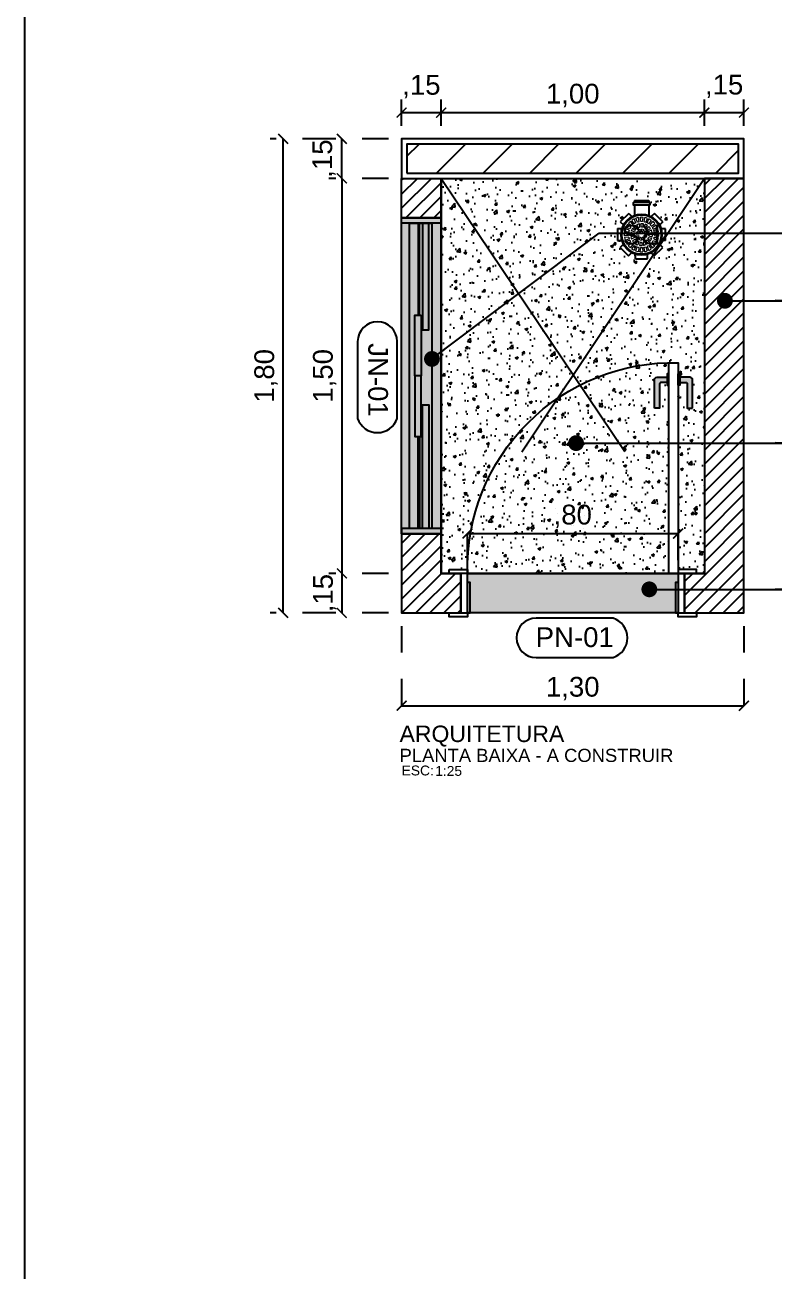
# Model space of a CAD drawing. Header units: inches. Extents: x -409 to -274, y -29 to 11.
# Drawn here: x -388.761 to -385.885, y -7.025 to -2.293 of the extents above; entities that cross this region are included whole.
import ezdxf
from ezdxf.enums import TextEntityAlignment as Align

# ---------------------------------------------------------------- set-up
doc = ezdxf.new("R2010")
doc.units = ezdxf.units.IN
doc.header["$MEASUREMENT"] = 0
for name, pattern in [('CONTINU', [0]), ('DASHED2', [9.525, 6.35, -3.175]), ('DOT', [6.35, 0, -6.35]), ('HIDDEN', [0.375, 0.25, -0.125]), ('HIDDEN2', [0.1875, 0.125, -0.0625])]:
    doc.linetypes.add(name, pattern=pattern)
doc.layers.get('0').update_dxf_attribs({"color": 8})
doc.layers.get('DEFPOINTS').update_dxf_attribs({"lineweight": 0})
for name, color, linetype in [('.10', 1, 'Continuous'), ('0.01', 253, 'Continuous'), ('01', 1, 'Continuous'), ('AQ-COTAS - MÓVEIS', 8, 'Continuous'), ('AR-PS-TXT-VT2', 2, 'Continuous'), ('ARQ-ESQ-PLB', 2, 'Continuous'), ('ARQ-HTC-CONST', 160, 'Continuous'), ('ARQ-PIS', 1, 'Continuous'), ('ARQ-PIS-CRT', 3, 'Continuous'), ('ARQ-TXT-02', 2, 'Continuous'), ('ARQ-TXT-03', 3, 'Continuous'), ('ARQ-TXT-04', 4, 'Continuous'), ('ARQ-TXT-SMB', 4, 'Continuous'), ('HID-APL-TUB', 75, 'CONTINU'), ('HID-ESG-CON', 37, 'CONTINU')]:
    doc.layers.add(name, color=color, linetype=linetype)
doc.layers.add('AR-COTA', color=1, linetype='Continuous', lineweight=0)
doc.styles.add('1-50-HID-ARIAL-65', font='arial.ttf', dxfattribs={"height": 0.065})
doc.styles.add('Annotative', font='arial.ttf')
doc.styles.add('Arial', font='ARIALUNI.ttf')
doc.styles.add('T3', font='arial.ttf')
doc.dimstyles.new('1-75', dxfattribs={"dimtxt": 0.14, "dimasz": 0.06, "dimexe": 0.01, "dimexo": 0.05, "dimgap": 0.05, "dimtad": 1, "dimzin": 4, "dimdsep": 46, "dimtxsty": 'Annotative', "dimblk": 'ARCHTICK', "dimcen": 0.09, "dimclrd": 10, "dimclre": 10, "dimclrt": 2, "dimadec": 0, "dimazin": 0, "dimtfac": 1, "dimtix": 1, "dimtofl": 0, "dimtmove": 0, "dimatfit": 3, "dimldrblk": 'DOT', "dimfxl": 0.1, "dimfxlon": 1, "dimtolj": 1, "dimtzin": 0, "dimarcsym": 0})
doc.dimstyles.new('COD-ARQ-50', dxfattribs={"dimtxt": 0.075, "dimasz": 0.0375, "dimexe": 0.05, "dimexo": 0.05, "dimgap": 0.02, "dimtad": 1, "dimzin": 4, "dimtxsty": 'T3', "dimblk": 'ARCHTICK', "dimcen": 0, "dimclrd": 1, "dimclre": 2, "dimclrt": 2, "dimazin": 0, "dimtfac": 1, "dimtmove": 2, "dimatfit": 3, "dimldrblk": 'DOT', "dimfxl": 0.4, "dimtolj": 1, "dimarcsym": 0})

# ---------------------------------------------------------------- blocks, each defined once
blk = doc.blocks.new('*U520')
at = {"true_color": 0x939598}
h = blk.add_hatch(color=252, dxfattribs=at)
h.dxf.hatch_style = 1
h.paths.add_polyline_path([(450156.07, 7827573.57), (450156.07, 7827588.56), (450036.07, 7827588.56), (450036.07, 7827573.57)])
for points in [[(450038.08, 7827573.56), (450036.07, 7827573.56), (450036.07, 7827588.56), (450038.08, 7827588.56)], [(450156.07, 7827588.57), (450154.07, 7827588.57), (450154.07, 7827573.57), (450156.07, 7827573.57)], [(450038.07, 7827581.48), (450078.53, 7827581.48), (450078.53, 7827583.87), (450038.07, 7827583.87)], [(450154.07, 7827581.49), (450107.09, 7827581.48), (450107.09, 7827583.87), (450154.07, 7827583.87)], [(450073.07, 7827580.98), (450096.07, 7827580.98), (450096.07, 7827578.6), (450073.07, 7827578.6)], [(450119.07, 7827580.98), (450096.07, 7827580.98), (450096.07, 7827578.6), (450119.07, 7827578.6)]]:
    blk.add_lwpolyline(points, close=True)
at = {"color": 252, "linetype": 'DASHED2', "ltscale": 20}
for points in [[(450036.07, 7827588.56), (450156.07, 7827588.56), (450156.07, 7827573.57), (450036.07, 7827573.57)], [(450038.08, 7827585.1), (450154.07, 7827585.1), (450154.07, 7827576.58), (450038.08, 7827576.58)], [(450038.08, 7827579.83), (450073.07, 7827579.83), (450073.07, 7827580.39), (450038.08, 7827580.39)], [(450119.07, 7827580.39), (450154.07, 7827580.39), (450154.07, 7827579.83), (450119.07, 7827579.83)]]:
    blk.add_lwpolyline(points, close=True, dxfattribs=at)
blk = doc.blocks.new('ralo sifonado')
for p, q in [((116860.76, -22011.84), (116860.67, -22012.53)), ((116861, -22012.7), (116860.75, -22012.64)), ((116861.22, -22011.71), (116860.84, -22011.76)), ((116866.52, -22013.4), (116861.09, -22012.71)), ((116861.31, -22011.01), (116861.22, -22011.71)), ((116866.65, -22012.39), (116861.22, -22011.71)), ((116861.31, -22011.01), (116866.74, -22011.7)), ((116866.74, -22011.7), (116866.65, -22012.39)), ((116866.65, -22012.39), (116867, -22012.54)), ((116867.07, -22012.64), (116866.98, -22013.33)), ((116858.57, -22015.59), (116855.01, -22018.35)), ((116858.57, -22015.59), (116859.62, -22016.95)), ((116861.08, -22012.81), (116860.6, -22016.65)), ((116866.51, -22013.49), (116866.02, -22017.33)), ((116866.61, -22013.4), (116866.88, -22013.42)), ((116868.25, -22016.82), (116866.9, -22017.87)), ((116871.01, -22020.38), (116868.25, -22016.82)), ((116853.6, -22020.82), (116853.04, -22025.29)), ((116853.6, -22020.82), (116855.3, -22021.04)), ((116855.01, -22018.35), (116856.06, -22019.71)), ((116871.01, -22020.38), (116869.65, -22021.43)), ((116853.04, -22025.29), (116854.74, -22025.5)), ((116871.76, -22023.12), (116870.06, -22022.91)), ((116871.19, -22027.58), (116871.76, -22023.12)), ((116853.79, -22028.03), (116855.14, -22026.98)), ((116853.79, -22028.03), (116856.55, -22031.59)), ((116856.55, -22031.59), (116857.9, -22030.54)), ((116859.02, -22033), (116859.23, -22031.3)), ((116866.23, -22032.81), (116865.18, -22031.46)), ((116866.23, -22032.81), (116869.78, -22030.06)), ((116869.78, -22030.06), (116868.73, -22028.7)), ((116871.19, -22027.58), (116869.49, -22027.37)), ((116859.02, -22033), (116863.48, -22033.56)), ((116863.48, -22033.56), (116863.7, -22031.87))]:
    blk.add_line(p, q)
blk.add_circle((116862.4, -22024.2), 7.77)
for centre, start, end in [((116860.77, -22012.54), 172.7905, 257.7905), ((116860.85, -22011.86), 97.7905, 172.7905), ((116860.98, -22012.79), 352.7905, 77.7905), ((116861.13, -22011.62), 277.7905, 352.7905), ((116866.76, -22012.33), 172.7905, 247.7905), ((116866.97, -22012.63), 352.7905, 67.7905), ((116866.61, -22013.5), 87.7905, 172.7905), ((116866.88, -22013.32), 267.7905, 352.7905)]:
    blk.add_arc(centre, 0.1, start, end)
at = {"layer": '0.01', "lineweight": 0}
for p, q in [((116866.88, -22013.32), (116860.77, -22012.54)), ((116866.97, -22012.63), (116860.85, -22011.86)), ((116857.97, -22021.99), (116856.55, -22021.18)), ((116858.27, -22021.47), (116856.85, -22020.66)), ((116858.69, -22020.92), (116857.54, -22019.77)), ((116859.12, -22020.5), (116857.96, -22019.34)), ((116859.67, -22020.08), (116858.85, -22018.66)), ((116860.18, -22022.41), (116859.26, -22021.49)), ((116860.19, -22019.78), (116859.37, -22018.36)), ((116860.61, -22021.99), (116859.68, -22021.07)), ((116860.83, -22019.51), (116860.41, -22017.93)), ((116861.04, -22021.7), (116860.54, -22020.5)), ((116861.41, -22019.35), (116860.99, -22017.78)), ((116861.59, -22021.47), (116861.09, -22020.27)), ((116862.1, -22019.26), (116862.1, -22017.63)), ((116862.1, -22021.37), (116862.1, -22020.07)), ((116862.1, -22023.15), (116862.1, -22022.18)), ((116862.7, -22019.26), (116862.7, -22017.63)), ((116862.7, -22021.37), (116862.7, -22020.07)), ((116862.7, -22023.15), (116862.7, -22022.18)), ((116863.2, -22021.47), (116863.7, -22020.27)), ((116863.39, -22019.35), (116863.81, -22017.78)), ((116863.76, -22021.7), (116864.26, -22020.5)), ((116863.97, -22019.51), (116864.39, -22017.93)), ((116864.19, -22021.99), (116865.11, -22021.07)), ((116864.61, -22019.78), (116865.42, -22018.36)), ((116864.61, -22022.41), (116865.54, -22021.49)), ((116865.13, -22020.08), (116865.94, -22018.66)), ((116865.68, -22020.5), (116866.83, -22019.34)), ((116866.1, -22020.92), (116867.26, -22019.77)), ((116866.53, -22021.47), (116867.94, -22020.66)), ((116866.83, -22021.99), (116868.24, -22021.18)), ((116857.46, -22023.9), (116855.82, -22023.9)), ((116857.46, -22024.5), (116855.82, -22024.5)), ((116857.55, -22023.22), (116855.97, -22022.79)), ((116857.55, -22025.19), (116855.97, -22025.62)), ((116857.7, -22022.64), (116856.13, -22022.21)), ((116857.7, -22025.77), (116856.13, -22026.2)), ((116857.97, -22026.42), (116856.55, -22027.23)), ((116859.56, -22023.9), (116858.26, -22023.9)), ((116859.56, -22024.5), (116858.26, -22024.5)), ((116859.66, -22023.4), (116858.46, -22022.9)), ((116859.66, -22025.01), (116858.46, -22025.51)), ((116859.89, -22022.84), (116858.69, -22022.34)), ((116859.89, -22025.57), (116858.69, -22026.07)), ((116860.18, -22026), (116859.26, -22026.92)), ((116860.61, -22026.42), (116859.68, -22027.34)), ((116861.34, -22023.9), (116860.37, -22023.9)), ((116861.34, -22024.5), (116860.37, -22024.5)), ((116861.04, -22026.71), (116860.54, -22027.91)), ((116861.44, -22023.67), (116860.75, -22022.98)), ((116861.44, -22024.74), (116860.75, -22025.43)), ((116861.86, -22023.24), (116861.18, -22022.56)), ((116861.86, -22025.16), (116861.18, -22025.85)), ((116862.1, -22025.26), (116862.1, -22026.23)), ((116862.7, -22025.26), (116862.7, -22026.23)), ((116862.93, -22023.24), (116863.62, -22022.56)), ((116862.93, -22025.16), (116863.62, -22025.85)), ((116863.36, -22023.67), (116864.04, -22022.98)), ((116863.36, -22024.74), (116864.04, -22025.43)), ((116863.46, -22023.9), (116864.43, -22023.9)), ((116863.46, -22024.5), (116864.43, -22024.5)), ((116863.76, -22026.71), (116864.26, -22027.91)), ((116864.19, -22026.42), (116865.11, -22027.34)), ((116864.61, -22026), (116865.54, -22026.92)), ((116864.9, -22022.84), (116866.11, -22022.34)), ((116864.9, -22025.57), (116866.11, -22026.07)), ((116865.13, -22023.4), (116866.34, -22022.9)), ((116865.13, -22025.01), (116866.34, -22025.51)), ((116865.23, -22023.9), (116866.54, -22023.9)), ((116865.23, -22024.5), (116866.54, -22024.5)), ((116866.83, -22026.42), (116868.24, -22027.23)), ((116867.09, -22022.64), (116868.67, -22022.21)), ((116867.09, -22025.77), (116868.67, -22026.2)), ((116867.25, -22023.22), (116868.82, -22022.79)), ((116867.25, -22025.19), (116868.82, -22025.62)), ((116867.34, -22023.9), (116868.97, -22023.9)), ((116867.34, -22024.5), (116868.97, -22024.5)), ((116858.27, -22026.93), (116856.85, -22027.75)), ((116858.69, -22027.49), (116857.54, -22028.64)), ((116859.12, -22027.91), (116857.96, -22029.06)), ((116859.67, -22028.33), (116858.85, -22029.75)), ((116860.19, -22028.63), (116859.37, -22030.05)), ((116860.83, -22028.9), (116860.41, -22030.48)), ((116861.41, -22029.05), (116860.99, -22030.63)), ((116861.59, -22026.94), (116861.09, -22028.14)), ((116862.1, -22027.04), (116862.1, -22028.34)), ((116862.1, -22029.15), (116862.1, -22030.78)), ((116862.7, -22027.04), (116862.7, -22028.34)), ((116862.7, -22029.15), (116862.7, -22030.78)), ((116863.2, -22026.94), (116863.7, -22028.14)), ((116863.39, -22029.05), (116863.81, -22030.63)), ((116863.97, -22028.9), (116864.39, -22030.48)), ((116864.61, -22028.63), (116865.42, -22030.05)), ((116865.13, -22028.33), (116865.94, -22029.75)), ((116865.68, -22027.91), (116866.83, -22029.06)), ((116866.1, -22027.49), (116867.26, -22028.64)), ((116866.53, -22026.93), (116867.94, -22027.75))]:
    blk.add_line(p, q, dxfattribs=at)
for radius in [7.55, 7.35]:
    blk.add_circle((116862.4, -22024.2), radius, dxfattribs=at)
for radius, start, end in [(6.58, 152.6132, 162.3868), (6.58, 137.6132, 147.3868), (4.95, 153.4746, 161.5254), (6.58, 122.6132, 132.3868), (4.95, 138.4746, 146.5254), (4.15, 139.1455, 153.3545), (4.95, 123.4746, 131.5254), (6.58, 107.6132, 117.3868), (4.15, 116.6455, 130.8545), (4.95, 108.4746, 116.5254), (2.85, 118.5423, 128.9577), (6.58, 92.6132, 102.3868), (4.15, 94.1455, 108.3545), (2.05, 98.415, 126.585), (4.95, 93.4746, 101.5254), (2.85, 96.0423, 106.4577), (6.58, 77.6132, 87.3868), (4.95, 78.4746, 86.5254), (4.15, 71.6455, 85.8545), (2.85, 73.5423, 83.9577), (2.05, 53.415, 81.585), (2.85, 51.0423, 61.4577), (4.95, 63.4746, 71.5254), (4.15, 49.1455, 63.3545), (6.58, 62.6132, 72.3868), (4.95, 48.4746, 56.5254), (4.15, 26.6455, 40.8545), (6.58, 47.6132, 57.3868), (4.95, 33.4746, 41.5254), (4.95, 18.4746, 26.5254), (6.58, 32.6132, 42.3868), (6.58, 17.6132, 27.3868), (6.58, 167.6132, 177.3868), (6.58, 182.6132, 192.3868), (6.58, 197.6132, 207.3868), (4.95, 168.4746, 176.5254), (4.95, 183.4746, 191.5254), (4.95, 198.4746, 206.5254), (4.15, 161.6455, 175.8545), (4.15, 184.1455, 198.3545), (4.15, 206.6455, 220.8545), (2.85, 163.5423, 173.9577), (2.85, 186.0423, 196.4577), (2.85, 141.0423, 151.4577), (2.85, 208.5423, 218.9577), (2.05, 143.415, 171.585), (2.05, 188.415, 216.585), (2.85, 231.0423, 241.4577), (2.05, 233.415, 261.585), (1.1, 150.8266, 164.1734), (1.1, 195.8266, 209.1734), (1.1, 105.8266, 119.1734), (1.1, 240.8266, 254.1734), (1.1, 60.8266, 74.1734), (1.1, 285.8266, 299.1734), (2.05, 278.415, 306.585), (1.1, 15.8266, 29.1734), (1.1, 330.8266, 344.1734), (2.85, 298.5423, 308.9577), (2.05, 8.415, 36.585), (2.05, 323.415, 351.585), (2.85, 28.5423, 38.9577), (2.85, 321.0423, 331.4577), (2.85, 6.0423, 16.4577), (2.85, 343.5423, 353.9577), (4.15, 319.1455, 333.3545), (4.15, 4.1455, 18.3545), (4.15, 341.6455, 355.8545), (4.95, 333.4746, 341.5254), (4.95, 3.4746, 11.5254), (4.95, 348.4746, 356.5254), (6.58, 332.6132, 342.3868), (6.58, 2.6132, 12.3868), (6.58, 347.6132, 357.3868), (6.58, 212.6132, 222.3868), (6.58, 227.6132, 237.3868), (4.95, 213.4746, 221.5254), (4.95, 228.4746, 236.5254), (6.58, 242.6132, 252.3868), (4.15, 229.1455, 243.3545), (4.95, 243.4746, 251.5254), (6.58, 257.6132, 267.3868), (4.15, 251.6455, 265.8545), (4.95, 258.4746, 266.5254), (2.85, 253.5423, 263.9577), (2.85, 276.0423, 286.4577), (4.15, 274.1455, 288.3545), (4.95, 273.4746, 281.5254), (6.58, 272.6132, 282.3868), (4.95, 288.4746, 296.5254), (4.15, 296.6455, 310.8545), (6.58, 287.6132, 297.3868), (4.95, 303.4746, 311.5254), (6.58, 302.6132, 312.3868), (4.95, 318.4746, 326.5254), (6.58, 317.6132, 327.3868)]:
    blk.add_arc((116862.4, -22024.2), radius, start, end, dxfattribs=at)
blk = doc.blocks.new('HID-ESG-RSF')
at = {"layer": 'HID-ESG-CON', "color": 8, "xscale": 0.01, "yscale": 0.01, "zscale": 0.01, "rotation": 97.05921056914654}
blk.add_blockref('ralo sifonado', (142.5336, -1075.8493), dxfattribs=at)
blk = doc.blocks.new('*U521')
at = {"rotation": 89.99999999992913}
blk.add_blockref('HID-ESG-RSF', (110.9828, -217.4881), dxfattribs=at)
at = {"layer": 'AR-PS-TXT-VT2', "linetype": 'HIDDEN2', "ltscale": 0.001, "style": '1-50-HID-ARIAL-65'}
blk.add_attdef('XX', text='', height=0.075, dxfattribs=at).set_placement((0.0001, 0.0001), align=Align.MIDDLE_CENTER)
blk = doc.blocks.new('_ArchTick')
at = {"color": 0, "linetype": 'ByBlock', "const_width": 0.15}
blk.add_lwpolyline([(-0.5, -0.5), (0.5, 0.5)], dxfattribs=at)
blk = doc.blocks.new('*D534')
at = {"layer": 'AR-COTA', "color": 2, "linetype": 'DOT', "lineweight": -2, "ltscale": 0.00375, "transparency": 16777216}
for p, q in [((-387.1797, -2.676), (-387.1797, -2.5764)), ((-386.1797, -2.676), (-386.1797, -2.5764))]:
    blk.add_line(p, q, dxfattribs=at)
at = {"layer": 'AR-COTA', "color": 1, "lineweight": -2, "ltscale": 0.00375, "transparency": 16777216}
blk.add_line((-387.1797, -2.6264), (-386.1797, -2.6264), dxfattribs=at)
at = {"layer": 'DEFPOINTS', "color": 0, "ltscale": 0.00375, "transparency": 16777216}
for p in [(-386.1797, -2.6264), (-387.1797, -2.726), (-386.1797, -2.726)]:
    blk.add_point(p, dxfattribs=at)
at = {"layer": 'AR-COTA', "color": 1, "lineweight": -2, "ltscale": 0.00375, "transparency": 16777216, "xscale": 0.0375, "yscale": 0.0375, "zscale": 0.0375, "rotation": 180}
blk.add_blockref('_ArchTick', (-387.1797, -2.6264), dxfattribs=at)
at = {"layer": 'AR-COTA', "color": 1, "lineweight": -2, "ltscale": 0.00375, "transparency": 16777216, "xscale": 0.0375, "yscale": 0.0375, "zscale": 0.0375}
blk.add_blockref('_ArchTick', (-386.1797, -2.6264), dxfattribs=at)
at = {"layer": 'AR-COTA', "color": 2, "ltscale": 0.00375, "transparency": 16777216, "insert": (-386.6797, -2.5613), "char_height": 0.075, "attachment_point": 5, "style": 'T3'}
blk.add_mtext('\\A1;1,00', dxfattribs=at)
blk = doc.blocks.new('_Dot')
at = {"color": 0, "linetype": 'ByBlock', "lineweight": -2}
blk.add_line((-0.5, 0), (-1, 0), dxfattribs=at)
at = {"color": 0, "linetype": 'ByBlock', "const_width": 0.5}
blk.add_lwpolyline([(-0.25, 0, 1), (0.25, 0, 1)], format="xyb", close=True, dxfattribs=at)
blk = doc.blocks.new('*D535')
at = {"layer": 'AR-COTA', "color": 2, "linetype": 'DOT', "lineweight": -2, "ltscale": 0.00375, "transparency": 16777216}
for p, q in [((-387.3797, -2.876), (-387.6068, -2.876)), ((-387.3797, -4.376), (-387.6068, -4.376))]:
    blk.add_line(p, q, dxfattribs=at)
at = {"layer": 'AR-COTA', "color": 1, "lineweight": -2, "ltscale": 0.00375, "transparency": 16777216}
blk.add_line((-387.5568, -2.876), (-387.5568, -4.376), dxfattribs=at)
at = {"layer": 'DEFPOINTS', "color": 0, "ltscale": 0.00375, "transparency": 16777216}
for p in [(-387.3297, -2.876), (-387.5568, -4.376), (-387.3297, -4.376)]:
    blk.add_point(p, dxfattribs=at)
at = {"layer": 'AR-COTA', "color": 1, "lineweight": -2, "ltscale": 0.00375, "transparency": 16777216, "xscale": 0.0375, "yscale": 0.0375, "zscale": 0.0375}
for p, rotation in [((-387.5568, -2.876), 90), ((-387.5568, -4.376), 270)]:
    blk.add_blockref('_ArchTick', p, dxfattribs=dict(at, rotation=rotation))
at = {"layer": 'AR-COTA', "color": 2, "ltscale": 0.00375, "transparency": 16777216, "insert": (-387.6219, -3.626), "char_height": 0.075, "attachment_point": 5, "rotation": 90, "style": 'T3'}
blk.add_mtext('\\A1;1,50', dxfattribs=at)
blk = doc.blocks.new('*U582')
at = {"layer": 'ARQ-TXT-02', "insert": (0.2309, 0.1714), "char_height": 0.0375, "attachment_point": 1, "style": 'Arial'}
blk.add_mtext_dynamic_manual_height_columns('ESC:', width=0.00172, gutter_width=0.3125, heights=[0], dxfattribs=at)
at = {"layer": 'ARQ-TXT-02', "style": 'Arial'}
blk.add_attdef('ESCALA', (0.3585, 0.1323), '', height=0.0375, dxfattribs=at)
at = {"layer": 'ARQ-TXT-03', "style": 'Arial'}
blk.add_attdef('DESENHO', (0.2231, 0.185), '', height=0.05, dxfattribs=at)
at = {"layer": 'ARQ-TXT-04', "style": 'Arial'}
blk.add_attdef('MATÉRIA', text='', height=0.0625, dxfattribs=at).set_placement((0.2231, 0.2419), align=Align.BOTTOM_LEFT)
blk = doc.blocks.new('DOT')
at = {"layer": 'AQ-COTAS - MÓVEIS', "color": 0, "linetype": 'ByBlock'}
blk.add_line((-0.5, 0), (-1, 0), dxfattribs=at)
at = {"layer": 'AQ-COTAS - MÓVEIS', "color": 0, "linetype": 'ByBlock', "const_width": 0.5}
blk.add_lwpolyline([(-0.25, 0, 1), (0.25, 0, 1)], format="xyb", close=True, dxfattribs=at)
blk = doc.blocks.new('*D552')
at = {"layer": 'AR-COTA', "color": 2, "linetype": 'DOT', "lineweight": -2, "ltscale": 0.00375, "transparency": 16777216}
for p, q in [((-387.3297, -2.676), (-387.3297, -2.5764)), ((-387.1797, -2.676), (-387.1797, -2.5764))]:
    blk.add_line(p, q, dxfattribs=at)
at = {"layer": 'AR-COTA', "color": 1, "lineweight": -2, "ltscale": 0.00375, "transparency": 16777216}
blk.add_line((-387.3297, -2.6264), (-387.1797, -2.6264), dxfattribs=at)
at = {"layer": 'DEFPOINTS', "color": 0, "ltscale": 0.00375, "transparency": 16777216}
for p in [(-387.1797, -2.6264), (-387.3297, -2.726), (-387.1797, -2.726)]:
    blk.add_point(p, dxfattribs=at)
at = {"layer": 'AR-COTA', "color": 1, "lineweight": -2, "ltscale": 0.00375, "transparency": 16777216, "xscale": 0.0375, "yscale": 0.0375, "zscale": 0.0375, "rotation": 180}
blk.add_blockref('_ArchTick', (-387.3297, -2.6264), dxfattribs=at)
at = {"layer": 'AR-COTA', "color": 1, "lineweight": -2, "ltscale": 0.00375, "transparency": 16777216, "xscale": 0.0375, "yscale": 0.0375, "zscale": 0.0375}
blk.add_blockref('_ArchTick', (-387.1797, -2.6264), dxfattribs=at)
at = {"layer": 'AR-COTA', "color": 2, "ltscale": 0.00375, "transparency": 16777216, "insert": (-387.2547, -2.5279), "char_height": 0.075, "attachment_point": 5, "style": 'T3'}
blk.add_mtext('\\A1;,15', dxfattribs=at)
blk = doc.blocks.new('*D553')
at = {"layer": 'AR-COTA', "color": 2, "linetype": 'DOT', "lineweight": -2, "ltscale": 0.00375, "transparency": 16777216}
for p, q in [((-386.1797, -2.676), (-386.1797, -2.5764)), ((-386.0297, -2.676), (-386.0297, -2.5764))]:
    blk.add_line(p, q, dxfattribs=at)
at = {"layer": 'AR-COTA', "color": 1, "lineweight": -2, "ltscale": 0.00375, "transparency": 16777216}
blk.add_line((-386.1797, -2.6264), (-386.0297, -2.6264), dxfattribs=at)
at = {"layer": 'DEFPOINTS', "color": 0, "ltscale": 0.00375, "transparency": 16777216}
for p in [(-386.0297, -2.6264), (-386.1797, -2.726), (-386.0297, -2.726)]:
    blk.add_point(p, dxfattribs=at)
at = {"layer": 'AR-COTA', "color": 1, "lineweight": -2, "ltscale": 0.00375, "transparency": 16777216, "xscale": 0.0375, "yscale": 0.0375, "zscale": 0.0375, "rotation": 180}
blk.add_blockref('_ArchTick', (-386.1797, -2.6264), dxfattribs=at)
at = {"layer": 'AR-COTA', "color": 1, "lineweight": -2, "ltscale": 0.00375, "transparency": 16777216, "xscale": 0.0375, "yscale": 0.0375, "zscale": 0.0375}
blk.add_blockref('_ArchTick', (-386.0297, -2.6264), dxfattribs=at)
at = {"layer": 'AR-COTA', "color": 2, "ltscale": 0.00375, "transparency": 16777216, "insert": (-386.1047, -2.527), "char_height": 0.075, "attachment_point": 5, "style": 'T3'}
blk.add_mtext('\\A1;,15', dxfattribs=at)
blk = doc.blocks.new('*D554')
at = {"layer": 'AR-COTA', "color": 2, "linetype": 'DOT', "lineweight": -2, "ltscale": 0.00375, "transparency": 16777216}
for p, q in [((-387.3297, -4.576), (-387.3297, -4.9286)), ((-386.0297, -4.576), (-386.0297, -4.9286))]:
    blk.add_line(p, q, dxfattribs=at)
at = {"layer": 'AR-COTA', "color": 1, "lineweight": -2, "ltscale": 0.00375, "transparency": 16777216}
blk.add_line((-387.3297, -4.8786), (-386.0297, -4.8786), dxfattribs=at)
at = {"layer": 'DEFPOINTS', "color": 0, "ltscale": 0.00375, "transparency": 16777216}
for p in [(-387.3297, -4.526), (-386.0297, -4.526), (-386.0297, -4.8786)]:
    blk.add_point(p, dxfattribs=at)
at = {"layer": 'AR-COTA', "color": 1, "lineweight": -2, "ltscale": 0.00375, "transparency": 16777216, "xscale": 0.0375, "yscale": 0.0375, "zscale": 0.0375, "rotation": 180}
blk.add_blockref('_ArchTick', (-387.3297, -4.8786), dxfattribs=at)
at = {"layer": 'AR-COTA', "color": 1, "lineweight": -2, "ltscale": 0.00375, "transparency": 16777216, "xscale": 0.0375, "yscale": 0.0375, "zscale": 0.0375}
blk.add_blockref('_ArchTick', (-386.0297, -4.8786), dxfattribs=at)
at = {"layer": 'AR-COTA', "color": 2, "ltscale": 0.00375, "transparency": 16777216, "insert": (-386.6797, -4.8135), "char_height": 0.075, "attachment_point": 5, "style": 'T3'}
blk.add_mtext('\\A1;1,30', dxfattribs=at)
blk = doc.blocks.new('*D555')
at = {"layer": 'AR-COTA', "color": 1, "lineweight": -2, "ltscale": 0.00375, "transparency": 16777216}
blk.add_line((-387.5568, -4.376), (-387.5568, -4.526), dxfattribs=at)
at = {"layer": 'AR-COTA', "color": 2, "linetype": 'DOT', "lineweight": -2, "ltscale": 0.00375, "transparency": 16777216}
blk.add_line((-387.3797, -4.526), (-387.6068, -4.526), dxfattribs=at)
at = {"layer": 'DEFPOINTS', "color": 0, "ltscale": 0.00375, "transparency": 16777216}
for p in [(-387.5568, -4.376), (-387.5568, -4.526), (-387.3297, -4.526)]:
    blk.add_point(p, dxfattribs=at)
at = {"layer": 'AR-COTA', "color": 1, "lineweight": -2, "ltscale": 0.00375, "transparency": 16777216, "xscale": 0.0375, "yscale": 0.0375, "zscale": 0.0375}
for p, rotation in [((-387.5568, -4.376), 90), ((-387.5568, -4.526), 270)]:
    blk.add_blockref('_ArchTick', p, dxfattribs=dict(at, rotation=rotation))
at = {"layer": 'AR-COTA', "color": 2, "ltscale": 0.00375, "transparency": 16777216, "insert": (-387.6216, -4.451), "char_height": 0.075, "attachment_point": 5, "rotation": 90, "style": 'T3'}
blk.add_mtext('\\A1;,15', dxfattribs=at)
blk = doc.blocks.new('*D556')
at = {"layer": 'AR-COTA', "color": 2, "linetype": 'DOT', "lineweight": -2, "ltscale": 0.00375, "transparency": 16777216}
for p, q in [((-387.3797, -2.726), (-387.6068, -2.726)), ((-387.3797, -2.876), (-387.6068, -2.876))]:
    blk.add_line(p, q, dxfattribs=at)
at = {"layer": 'AR-COTA', "color": 1, "lineweight": -2, "ltscale": 0.00375, "transparency": 16777216}
blk.add_line((-387.5568, -2.876), (-387.5568, -2.726), dxfattribs=at)
at = {"layer": 'DEFPOINTS', "color": 0, "ltscale": 0.00375, "transparency": 16777216}
for p in [(-387.5568, -2.726), (-387.3297, -2.726), (-387.3297, -2.876)]:
    blk.add_point(p, dxfattribs=at)
at = {"layer": 'AR-COTA', "color": 1, "lineweight": -2, "ltscale": 0.00375, "transparency": 16777216, "xscale": 0.0375, "yscale": 0.0375, "zscale": 0.0375}
for p, rotation in [((-387.5568, -2.726), 90), ((-387.5568, -2.876), 270)]:
    blk.add_blockref('_ArchTick', p, dxfattribs=dict(at, rotation=rotation))
at = {"layer": 'AR-COTA', "color": 2, "ltscale": 0.00375, "transparency": 16777216, "insert": (-387.6243, -2.801), "char_height": 0.075, "attachment_point": 5, "rotation": 90, "style": 'T3'}
blk.add_mtext('\\A1;,15', dxfattribs=at)
blk = doc.blocks.new('*U229')
blk.add_lwpolyline([(-0.146, 0.075), (0.146, 0.075, -1), (0.146, -0.075), (0.146, -0.075), (-0.146, -0.075, -0.719893)], format="xyb", close=True)
at = {"layer": 'ARQ-TXT-02', "style": 'Arial'}
blk.add_attdef('NOMEC.ESQ', text='', height=0.075, dxfattribs=at).set_placement((0, -0.0348), align=Align.CENTER)
blk = doc.blocks.new('*D584')
at = {"layer": 'AR-COTA', "color": 2, "linetype": 'DOT', "lineweight": -2, "ltscale": 0.00375, "transparency": 16777216}
for p, q in [((-387.6068, -2.726), (-387.8295, -2.726)), ((-387.6068, -4.526), (-387.8295, -4.526))]:
    blk.add_line(p, q, dxfattribs=at)
at = {"layer": 'AR-COTA', "color": 1, "lineweight": -2, "ltscale": 0.00375, "transparency": 16777216}
blk.add_line((-387.7795, -4.526), (-387.7795, -2.726), dxfattribs=at)
at = {"layer": 'DEFPOINTS', "color": 0, "ltscale": 0.00375, "transparency": 16777216}
for p in [(-387.7795, -2.726), (-387.5568, -2.726), (-387.5568, -4.526)]:
    blk.add_point(p, dxfattribs=at)
at = {"layer": 'AR-COTA', "color": 1, "lineweight": -2, "ltscale": 0.00375, "transparency": 16777216, "xscale": 0.0375, "yscale": 0.0375, "zscale": 0.0375}
for p, rotation in [((-387.7795, -2.726), 90), ((-387.7795, -4.526), 270)]:
    blk.add_blockref('_ArchTick', p, dxfattribs=dict(at, rotation=rotation))
at = {"layer": 'AR-COTA', "color": 2, "ltscale": 0.00375, "transparency": 16777216, "insert": (-387.8446, -3.626), "char_height": 0.075, "attachment_point": 5, "rotation": 90, "style": 'T3'}
blk.add_mtext('\\A1;1,80', dxfattribs=at)
blk = doc.blocks.new('*D596')
at = {"layer": 'AR-COTA', "color": 2, "linetype": 'DOT', "lineweight": -2, "ltscale": 0.00375, "transparency": 16777216}
for p, q in [((-387.0797, -4.326), (-387.0797, -4.1748)), ((-386.2797, -4.326), (-386.2797, -4.1748))]:
    blk.add_line(p, q, dxfattribs=at)
at = {"layer": 'AR-COTA', "color": 1, "lineweight": -2, "ltscale": 0.00375, "transparency": 16777216}
blk.add_line((-387.0797, -4.2248), (-386.2797, -4.2248), dxfattribs=at)
at = {"layer": 'DEFPOINTS', "color": 0, "ltscale": 0.00375, "transparency": 16777216}
for p in [(-386.2797, -4.2248), (-387.0797, -4.376), (-386.2797, -4.376)]:
    blk.add_point(p, dxfattribs=at)
at = {"layer": 'AR-COTA', "color": 1, "lineweight": -2, "ltscale": 0.00375, "transparency": 16777216, "xscale": 0.0375, "yscale": 0.0375, "zscale": 0.0375, "rotation": 180}
blk.add_blockref('_ArchTick', (-387.0797, -4.2248), dxfattribs=at)
at = {"layer": 'AR-COTA', "color": 1, "lineweight": -2, "ltscale": 0.00375, "transparency": 16777216, "xscale": 0.0375, "yscale": 0.0375, "zscale": 0.0375}
blk.add_blockref('_ArchTick', (-386.2797, -4.2248), dxfattribs=at)
at = {"layer": 'AR-COTA', "color": 2, "ltscale": 0.00375, "transparency": 16777216, "insert": (-386.6797, -4.1597), "char_height": 0.075, "attachment_point": 5, "style": 'T3'}
blk.add_mtext('\\A1;,80', dxfattribs=at)

msp = doc.modelspace()

# ---------------------------------------------------------------- hatches: boundary and pattern name
at = {"layer": '.10'}
h = msp.add_hatch(dxfattribs=at)
h.set_pattern_fill('AR-CONC', color=8, scale=0.015, angle=-360, style=0)
h.set_pattern_definition([(50, (-1312.13065, -202.66374), (0.107589027, -0.00941282), [0.01125, -0.12375]), (355, (-1312.13065, -202.66374), (-0.0208127, 0.11282882), [0.009, -0.099]), (100.451444, (-1312.12169, -202.66453), (0.086776327, 0.103415999), [0.009561029, -0.105171317]), (46.1842, (-1312.13065, -202.63374), (0.1600862, -0.024827892), [0.016875, -0.185625]), (96.635635, (-1312.11731, -202.63581), (0.140199292, 0.14611779), [0.01434155, -0.157757064]), (351.184164, (-1312.13065, -202.63374), (0.140199292, 0.14611779), [0.0135, -0.1485]), (21, (-1312.11565, -202.64124), (0.089536058, -0.060392834), [0.01125, -0.12375]), (326, (-1312.11565, -202.64124), (0.0364973, 0.108772507), [0.009, -0.099]), (71.451445, (-1312.10819, -202.64628), (0.126033357, 0.048379673), [0.009561029, -0.105171317]), (37.5, (-1312.130653, -202.663744), (0.0018239783, 0.049934078), [0, -0.0978, 0, -0.1005, 0, -0.099375]), (7.5, (-1312.130653, -202.663744), (0.0394604306, 0.0591617568), [0, -0.0573, 0, -0.09555, 0, -0.037875]), (327.5, (-1312.164103, -202.663744), (0.0800733654, -0.0033832308), [0, -0.0375, 0, -0.117, 0, -0.15525]), (317.5, (-1312.1791, -202.663744), (0.0874779254, 0.0150157473), [0, -0.04875, 0, -0.0777, 0, -0.11025])])
h.paths.add_polyline_path([(-386.1797, -2.876), (-387.1797, -2.876), (-386.6772, -3.6222)])
h.paths.add_polyline_path([(-386.3908, -2.9672), (-386.3901, -2.9674, -0.339454), (-386.3908, -2.9664)], flags=0)
h.paths.add_polyline_path([(-386.4992, -3.1382), (-386.4871, -3.1262, -0.049498), (-386.4929, -3.112), (-386.5101, -3.1119), (-386.51, -3.0669), (-386.4928, -3.067, -0.049498), (-386.4869, -3.0528), (-386.499, -3.0407), (-386.4671, -3.0089), (-386.455, -3.0211, -0.03299), (-386.4457, -3.0169), (-386.4456, -2.9782, 1.560705), (-386.4483, -2.9766, -0.685959), (-386.45, -2.9759), (-386.45, -2.9682), (-386.4463, -2.9673, 0.339454), (-386.4455, -2.9663), (-386.4455, -2.9671), (-386.3908, -2.9672), (-386.3883, -2.9687, -0.770119), (-386.3864, -2.9692), (-386.3864, -2.977), (-386.39, -2.9773, 0.388879), (-386.3909, -2.9783), (-386.391, -3.017, -0.03299), (-386.3817, -3.0213), (-386.3695, -3.0092), (-386.3378, -3.0411), (-386.3499, -3.0532, -0.12286), (-386.3408, -3.0897, -0.331289), (-386.3962, -3.1641), (-386.3963, -3.1812), (-386.4413, -3.1811), (-386.4412, -3.164, -0.049498), (-386.4554, -3.1581), (-386.4675, -3.1701)], flags=16)
h.paths.add_polyline_path([(-386.494, -3.0897, -1), (-386.343, -3.0897, -1)], flags=0)
h.paths.add_polyline_path([(-386.492, -3.0897, -1), (-386.345, -3.0897, -1)], flags=0)
h.paths.add_polyline_path([(-386.4728, -3.1269, -0.042671), (-386.4783, -3.1171), (-386.4632, -3.111, 0.035143), (-386.4597, -3.117)], flags=0)
h.paths.add_polyline_path([(-386.4692, -3.1317), (-386.4561, -3.1218, 0.035143), (-386.4513, -3.1268), (-386.4613, -3.1397, -0.042671)], flags=0)
h.paths.add_polyline_path([(-386.4806, -3.1116, -0.042671), (-386.4834, -3.1007), (-386.4672, -3.0987, 0.035143), (-386.4654, -3.1054)], flags=0)
h.paths.add_polyline_path([(-386.4566, -3.1433), (-386.4465, -3.1305, 0.035143), (-386.4405, -3.134), (-386.4469, -3.149, -0.042671)], flags=0)
h.paths.add_polyline_path([(-386.4841, -3.0948, -0.042671), (-386.484, -3.0835), (-386.4679, -3.0858, 0.035143), (-386.4679, -3.0928)], flags=0)
h.paths.add_polyline_path([(-386.4414, -3.1514), (-386.435, -3.1363, 0.035143), (-386.4283, -3.1382), (-386.4306, -3.1543, -0.042671)], flags=0)
h.paths.add_polyline_path([(-386.4832, -3.0776, -0.042671), (-386.4802, -3.0668), (-386.4652, -3.0732, 0.035143), (-386.467, -3.0799)], flags=0)
h.paths.add_polyline_path([(-386.453, -3.1127), (-386.4417, -3.1062, 0.045477), (-386.4383, -3.1102), (-386.4463, -3.1205, -0.062078)], flags=0)
h.paths.add_polyline_path([(-386.456, -3.1075, -0.062078), (-386.4592, -3.0977), (-386.4463, -3.0961, 0.045477), (-386.4446, -3.101)], flags=0)
h.paths.add_polyline_path([(-386.4416, -3.1241), (-386.4336, -3.1139, 0.045477), (-386.4289, -3.1162), (-386.4324, -3.1288, -0.062078)], flags=0)
h.paths.add_polyline_path([(-386.4246, -3.1552), (-386.4224, -3.139, 0.035143), (-386.4154, -3.1391), (-386.4134, -3.1553, -0.042671)], flags=0)
h.paths.add_polyline_path([(-386.46, -3.0918, -0.062078), (-386.4592, -3.0815), (-386.4466, -3.085, 0.045477), (-386.447, -3.0902)], flags=0)
h.paths.add_polyline_path([(-386.4266, -3.1304), (-386.4232, -3.1178, 0.045477), (-386.418, -3.1182), (-386.4164, -3.1311, -0.062078)], flags=0)
h.paths.add_polyline_path([(-386.4779, -3.0613, -0.042671), (-386.4722, -3.0516), (-386.4593, -3.0616, 0.035143), (-386.4628, -3.0676)], flags=0)
h.paths.add_polyline_path([(-386.4576, -3.0757, -0.062078), (-386.453, -3.0666), (-386.4427, -3.0746, 0.045477), (-386.445, -3.0792)], flags=0)
h.paths.add_polyline_path([(-386.4075, -3.1545), (-386.4095, -3.1383, 0.035143), (-386.4027, -3.1366), (-386.3966, -3.1517, -0.042671)], flags=0)
h.paths.add_polyline_path([(-386.4383, -3.0951), (-386.4286, -3.0939, 0.058302), (-386.4274, -3.0962), (-386.4333, -3.1038, -0.123538)], flags=0)
h.paths.add_polyline_path([(-386.4286, -3.1075), (-386.4227, -3.0998, 0.058302), (-386.4202, -3.1005), (-386.419, -3.1102, -0.123538)], flags=0)
h.paths.add_polyline_path([(-386.439, -3.0892, -0.123538), (-386.4363, -3.0796), (-386.4287, -3.0855, 0.058302), (-386.4294, -3.088)], flags=0)
h.paths.add_polyline_path([(-386.4104, -3.1304), (-386.4121, -3.1174, 0.045477), (-386.4071, -3.1158), (-386.4007, -3.1271, -0.062078)], flags=0)
h.paths.add_polyline_path([(-386.4685, -3.0469, -0.042671), (-386.4605, -3.039), (-386.4507, -3.052, 0.035143), (-386.4556, -3.0569)], flags=0)
h.paths.add_polyline_path([(-386.4493, -3.0618, -0.062078), (-386.4415, -3.0551), (-386.4351, -3.0665, 0.045477), (-386.439, -3.0699)], flags=0)
h.paths.add_polyline_path([(-386.413, -3.1094), (-386.4142, -3.0998, 0.058302), (-386.412, -3.0985), (-386.4044, -3.1045, -0.123538)], flags=0)
h.paths.add_polyline_path([(-386.391, -3.1494), (-386.3972, -3.1343, 0.035143), (-386.3911, -3.1309), (-386.3813, -3.1439, -0.042671)], flags=0)
h.paths.add_polyline_path([(-386.4327, -3.0748, -0.123538), (-386.424, -3.0699), (-386.4228, -3.0795, 0.058302), (-386.425, -3.0808)], flags=0)
h.paths.add_polyline_path([(-386.4019, -3.1128, 0.045477), (-386.398, -3.1094), (-386.3877, -3.1175, -0.062078), (-386.3955, -3.1242)], flags=0)
h.paths.add_polyline_path([(-386.4459, -3.0484), (-386.4557, -3.0354, -0.042671), (-386.446, -3.0299), (-386.4398, -3.045, 0.035143)], flags=0)
h.paths.add_polyline_path([(-386.4083, -3.0938, 0.058302), (-386.4076, -3.0913), (-386.398, -3.0901, -0.123538), (-386.4007, -3.0998)], flags=0)
h.paths.add_polyline_path([(-386.4299, -3.0635), (-386.4363, -3.0522, -0.062078), (-386.4266, -3.0489), (-386.425, -3.0619, 0.045477)], flags=0)
h.paths.add_polyline_path([(-386.4168, -3.0788), (-386.418, -3.0692, -0.123538), (-386.4084, -3.0718), (-386.4144, -3.0795, 0.058302)], flags=0)
h.paths.add_polyline_path([(-386.3863, -3.1273, 0.035143), (-386.3814, -3.1224), (-386.3685, -3.1324, -0.042671), (-386.3765, -3.1403)], flags=0)
h.paths.add_polyline_path([(-386.4084, -3.0854, 0.058302), (-386.4096, -3.0832), (-386.4037, -3.0755, -0.123538), (-386.3988, -3.0842)], flags=0)
h.paths.add_polyline_path([(-386.3943, -3.1047, 0.045477), (-386.392, -3.1001), (-386.3794, -3.1036, -0.062078), (-386.384, -3.1127)], flags=0)
h.paths.add_polyline_path([(-386.419, -3.0612), (-386.4206, -3.0482, -0.062078), (-386.4104, -3.049), (-386.4139, -3.0615, 0.045477)], flags=0)
h.paths.add_polyline_path([(-386.4343, -3.0427), (-386.4404, -3.0276, -0.042671), (-386.4296, -3.0248), (-386.4276, -3.041, 0.035143)], flags=0)
h.paths.add_polyline_path([(-386.3777, -3.1177, 0.035143), (-386.3742, -3.1117), (-386.3591, -3.118, -0.042671), (-386.3648, -3.1277)], flags=0)
h.paths.add_polyline_path([(-386.3904, -3.0943, 0.045477), (-386.39, -3.0892), (-386.3771, -3.0875, -0.062078), (-386.3778, -3.0978)], flags=0)
h.paths.add_polyline_path([(-386.4081, -3.0631), (-386.4046, -3.0506, -0.062078), (-386.3954, -3.0552), (-386.4035, -3.0655, 0.045477)], flags=0)
h.paths.add_polyline_path([(-386.3908, -3.0832, 0.045477), (-386.3924, -3.0783), (-386.381, -3.0718, -0.062078), (-386.3778, -3.0816)], flags=0)
h.paths.add_polyline_path([(-386.3987, -3.0691), (-386.3907, -3.0589, -0.062078), (-386.384, -3.0666), (-386.3953, -3.0731, 0.045477)], flags=0)
h.paths.add_polyline_path([(-386.4216, -3.0403), (-386.4236, -3.0241, -0.042671), (-386.4124, -3.0241), (-386.4147, -3.0403, 0.035143)], flags=0)
h.paths.add_polyline_path([(-386.3718, -3.1062, 0.035143), (-386.37, -3.0995), (-386.3538, -3.1017, -0.042671), (-386.3568, -3.1125)], flags=0)
h.paths.add_polyline_path([(-386.4087, -3.0411), (-386.4065, -3.025, -0.042671), (-386.3957, -3.028), (-386.402, -3.043, 0.035143)], flags=0)
h.paths.add_polyline_path([(-386.3692, -3.0935, 0.035143), (-386.3691, -3.0866), (-386.3529, -3.0846, -0.042671), (-386.353, -3.0958)], flags=0)
h.paths.add_polyline_path([(-386.3965, -3.0453), (-386.3901, -3.0303, -0.042671), (-386.3805, -3.036), (-386.3905, -3.0488, 0.035143)], flags=0)
h.paths.add_polyline_path([(-386.3698, -3.0806, 0.035143), (-386.3716, -3.0739), (-386.3565, -3.0677, -0.042671), (-386.3536, -3.0786)], flags=0)
h.paths.add_polyline_path([(-386.3858, -3.0525), (-386.3757, -3.0397, -0.042671), (-386.3679, -3.0476), (-386.3809, -3.0575, 0.035143)], flags=0)
h.paths.add_polyline_path([(-386.3738, -3.0683, 0.035143), (-386.3773, -3.0623), (-386.3642, -3.0524, -0.042671), (-386.3587, -3.0622)], flags=0)
h.paths.add_polyline_path([(-386.3864, -2.9761, -1), (-386.3884, -2.9761)], flags=0)
h.paths.add_polyline_path([(-386.1797, -2.876), (-386.3252, -3.0942), (-386.3252, -3.1554), (-386.3548, -3.1554), (-386.3699, -3.1704), (-386.3736, -3.1667), (-386.6772, -3.6222), (-386.6514, -3.6605, -0.123615), (-386.2797, -3.576), (-386.2797, -3.6187), (-386.2734, -3.6187), (-386.2734, -3.6312), (-386.2347, -3.6312, -0.414214), (-386.2247, -3.6412), (-386.2247, -3.7482), (-386.2447, -3.7482), (-386.2447, -3.6562, 0.414214), (-386.2497, -3.6512), (-386.2734, -3.6512), (-386.2734, -3.6613), (-386.2797, -3.6613), (-386.2797, -4.2125), (-386.1797, -4.361)])
h.paths.add_polyline_path([(-386.6514, -3.6605, 0.03136), (-386.7359, -3.7103), (-387.0643, -4.2028, 0.050895), (-387.0799, -4.361), (-387.0797, -4.361), (-387.0797, -4.376), (-386.3147, -4.376), (-386.3147, -4.1605)])
h.paths.add_polyline_path([(-386.3697, -3.6412, -0.414214), (-386.3597, -3.6312), (-386.3211, -3.6312), (-386.3211, -3.6187), (-386.3147, -3.6187), (-386.3147, -3.576, 0.112279), (-386.6514, -3.6605), (-386.3147, -4.1605), (-386.3147, -3.6613), (-386.3211, -3.6613), (-386.3211, -3.6512), (-386.3447, -3.6512, 0.414214), (-386.3497, -3.6562), (-386.3497, -3.7482), (-386.3697, -3.7482)], flags=17)
h.paths.add_polyline_path([(-386.6772, -3.6222), (-387.1797, -2.876), (-387.1797, -4.226), (-387.1797, -4.226), (-387.1797, -4.376), (-387.0643, -4.2028, -0.196364), (-386.7359, -3.7103)])
h.paths.add_polyline_path([(-386.7359, -3.7103, 0.196364), (-387.0643, -4.2028)], flags=17)
h.paths.add_polyline_path([(-387.0643, -4.2028), (-387.1797, -4.376), (-387.1497, -4.376), (-387.1497, -4.361), (-387.0799, -4.361, -0.050895)], flags=0)
h.paths.add_polyline_path([(-386.2797, -4.2125), (-386.2797, -4.361), (-386.2097, -4.361), (-386.2097, -4.376), (-386.1797, -4.376), (-386.1797, -4.361)])
at = {"true_color": 0xc7c8ca}
h = msp.add_hatch(color=9, dxfattribs=at)
h.dxf.hatch_style = 1
h.paths.add_polyline_path([(-386.2447, -3.6562, 0.414214), (-386.2497, -3.6512), (-386.2734, -3.6512), (-386.2734, -3.6312), (-386.2347, -3.6312, -0.414214), (-386.2247, -3.6412), (-386.2247, -3.7482), (-386.2447, -3.7482)])
h.paths.add_polyline_path([(-386.2797, -3.6187), (-386.2734, -3.6187), (-386.2734, -3.6613), (-386.2797, -3.6613)])
h.paths.add_polyline_path([(-386.3211, -3.6187), (-386.3147, -3.6187), (-386.3147, -3.6613), (-386.3211, -3.6613)])
h.paths.add_polyline_path([(-386.3697, -3.6412, -0.414214), (-386.3597, -3.6312), (-386.3211, -3.6312), (-386.3211, -3.6512), (-386.3447, -3.6512, 0.414214), (-386.3497, -3.6562), (-386.3497, -3.7482), (-386.3697, -3.7482)])
h = msp.add_hatch(color=9, dxfattribs=at)
h.dxf.hatch_style = 1
h.paths.add_polyline_path([(-386.2797, -4.376), (-387.0797, -4.376), (-387.0797, -4.526), (-386.2797, -4.526)])
at = {"layer": '01', "linetype": 'ByBlock', "true_color": 0xc4b687}
h = msp.add_hatch(dxfattribs=at)
h.set_pattern_fill('ANSI31', color=43)
h.set_pattern_definition([(45, (-1314.8378, -202.70735), (-0.088388348, 0.088388348), [])])
h.paths.add_polyline_path([(-386.0497, -2.856), (-386.0497, -2.746), (-387.3097, -2.746), (-387.3097, -2.856)])
at = {"layer": 'ARQ-HTC-CONST'}
h = msp.add_hatch(dxfattribs=at)
h.set_pattern_fill('ANSI31', color=256, scale=0.3)
h.set_pattern_definition([(45, (-422.519536, -238.696987), (-0.026516504, 0.026516504), [])])
h.paths.add_polyline_path([(-387.1797, -2.876), (-387.3297, -2.876), (-387.3297, -3.026), (-387.1798, -3.026), (-387.1797, -3.026)])
h.paths.add_polyline_path([(-386.1797, -4.376), (-386.2547, -4.376), (-386.2547, -4.526), (-386.0297, -4.526), (-386.0297, -2.876), (-386.1797, -2.876)])
h.paths.add_polyline_path([(-387.1797, -4.376), (-387.1797, -4.226), (-387.3297, -4.226), (-387.3297, -4.526), (-387.1047, -4.526), (-387.1047, -4.376)])

# ---------------------------------------------------------------- linework, layer by layer
msp.add_lwpolyline([(-387.0797, -4.376, -0.427374), (-386.2797, -3.576), (-386.2797, -4.376), (-386.2797, -4.411), (-386.2897, -4.411), (-386.2897, -4.526), (-386.2547, -4.526), (-386.2547, -4.376), (-386.2797, -4.376)], format="xyb")
for points in [[(-386.3147, -4.376), (-386.3147, -3.576), (-386.2797, -3.576), (-386.2797, -4.376)], [(-386.3147, -3.6187), (-386.3211, -3.6187), (-386.3211, -3.6613), (-386.3147, -3.6613)], [(-386.2797, -3.6187), (-386.2734, -3.6187), (-386.2734, -3.6613), (-386.2797, -3.6613)], [(-387.1497, -4.361), (-387.0797, -4.361), (-387.0797, -4.376), (-387.1497, -4.376)], [(-386.2797, -4.376), (-386.2097, -4.376), (-386.2097, -4.361), (-386.2797, -4.361)], [(-387.1497, -4.526), (-387.0797, -4.526), (-387.0797, -4.541), (-387.1497, -4.541)], [(-386.2797, -4.526), (-386.2097, -4.526), (-386.2097, -4.541), (-386.2797, -4.541)]]:
    msp.add_lwpolyline(points, close=True)
for points in [[(-386.3697, -3.7482), (-386.3697, -3.6412, -0.414214), (-386.3597, -3.6312), (-386.3211, -3.6312), (-386.3211, -3.6512), (-386.3447, -3.6512, 0.414214), (-386.3497, -3.6562), (-386.3497, -3.7482)], [(-386.2247, -3.7482), (-386.2247, -3.6412, 0.414214), (-386.2347, -3.6312), (-386.2734, -3.6312), (-386.2734, -3.6512), (-386.2497, -3.6512, -0.414214), (-386.2447, -3.6562), (-386.2447, -3.7482)]]:
    msp.add_lwpolyline(points, format="xyb", close=True)
msp.add_lwpolyline([(-387.1047, -4.376), (-387.1047, -4.526), (-387.0697, -4.526), (-387.0697, -4.411), (-387.0797, -4.411), (-387.0797, -4.376), (-387.1047, -4.376)])
at = {"color": 251, "true_color": 0x636466}
msp.add_lwpolyline([(-386.2797, -4.526), (-387.0797, -4.526), (-387.0797, -4.376), (-386.2797, -4.376)], close=True, dxfattribs=at)
at = {"layer": '01', "color": 43, "linetype": 'ByBlock', "true_color": 0xc4b687}
msp.add_line((-386.2547, -4.526), (-386.0797, -4.526), dxfattribs=at)
for points in [[(-387.3297, -2.876), (-386.0297, -2.876), (-386.0297, -2.726), (-387.3297, -2.726)], [(-387.3097, -2.856), (-386.0497, -2.856), (-386.0497, -2.746), (-387.3097, -2.746)]]:
    msp.add_lwpolyline(points, close=True, dxfattribs=at)
at = {"layer": 'ARQ-PIS', "color": 8, "linetype": 'ByBlock', "ltscale": 5}
for p, q in [((-387.1797, -2.876), (-387.1797, -4.376)), ((-387.1797, -4.376), (-387.1047, -4.376)), ((-386.2547, -4.376), (-386.1797, -4.376))]:
    msp.add_line(p, q, dxfattribs=at)
at = {"layer": 'ARQ-PIS', "color": 4, "linetype": 'ByBlock'}
msp.add_lwpolyline([(-388.7606, -1.8439), (-375.0786, -1.8439), (-375.0786, -21.9212), (-388.7606, -21.9212)], close=True, dxfattribs=at)
at = {"layer": 'ARQ-PIS', "color": 5, "linetype": 'ByBlock', "ltscale": 5}
msp.add_lwpolyline([(-387.3297, -2.876), (-387.1797, -2.876), (-387.1797, -3.026), (-387.3297, -3.026)], close=True, dxfattribs=at)
at = {"layer": 'ARQ-PIS', "color": 8, "linetype": 'HIDDEN', "ltscale": 5}
for points in [[(-387.1797, -2.876), (-386.1797, -4.361)], [(-386.1797, -2.876), (-387.1797, -4.376)]]:
    msp.add_lwpolyline(points, dxfattribs=at)
at = {"layer": 'ARQ-PIS', "color": 5, "linetype": 'ByBlock', "ltscale": 5}
for points in [[(-386.2547, -4.376), (-386.2547, -4.526), (-386.0297, -4.526), (-386.0297, -2.876), (-386.1797, -2.876), (-386.1797, -4.376), (-386.2547, -4.376)], [(-387.1797, -3.026), (-387.2797, -3.026)], [(-387.3297, -4.226), (-387.3297, -4.526), (-387.1047, -4.526), (-387.1047, -4.376), (-387.1797, -4.376), (-387.1797, -4.226), (-387.3324, -4.226)], [(-387.1797, -4.226), (-387.2797, -4.226)]]:
    msp.add_lwpolyline(points, dxfattribs=at)
at = {"layer": 'ARQ-PIS-CRT', "color": 252, "linetype": 'ByBlock', "ltscale": 0.05, "true_color": 0x939598}
msp.add_lwpolyline([(-387.1797, -2.876), (-386.1797, -2.876), (-386.1797, -4.376), (-387.1797, -4.376)], close=True, dxfattribs=at)

# ---------------------------------------------------------------- block references
at = {"layer": 'ARQ-ESQ-PLB', "xscale": 0.01000000000000002, "yscale": 0.01000000000000002, "zscale": 0.01000000000000002, "rotation": 270}
msp.add_blockref('*U520', (-78663.0654, 4497.3347), dxfattribs=at)
at = {"layer": 'ARQ-TXT-SMB'}
ref = msp.add_blockref('*U229', (-387.4217, -3.6416), dxfattribs=dict(at, xscale=-1, rotation=269.9999999999891))
ref.add_attrib('NOMEC.ESQ', 'JN-01', dxfattribs={"layer": 'ARQ-TXT-02', "height": 0.075, "rotation": 270, "style": 'Arial'}).set_placement((-387.4565, -3.6416), align=Align.CENTER)
ref = msp.add_blockref('*U229', (-386.6722, -4.6209), dxfattribs=dict(at, xscale=-1, rotation=359.9999999999891))
ref.add_attrib('NOMEC.ESQ', 'PN-01', dxfattribs={"layer": 'ARQ-TXT-02', "height": 0.075, "rotation": 360, "style": 'Arial'}).set_placement((-386.6722, -4.6557), align=Align.CENTER)
msp.add_blockref('*U582', (-387.5606, -5.2771), dxfattribs=at).add_auto_attribs({'ESCALA': '1:25', 'DESENHO': 'PLANTA BAIXA - A CONSTRUIR', 'MATÉRIA': 'ARQUITETURA'})
at = {"layer": 'HID-APL-TUB', "linetype": 'HIDDEN2', "ltscale": 0.001, "rotation": 180}
msp.add_blockref('*U521', (-386.4185, -3.0897, 198.5171), dxfattribs=at).add_auto_attribs({'XX': 'RS'})

# ---------------------------------------------------------------- dimensions: what is measured, and where the dimension line sits
at = {"layer": 'AR-COTA', "ltscale": 0.00375}
for base, p1, p2, picture, middle in [((-387.1797, -2.6264), (-387.3297, -2.726), (-387.1797, -2.726), '*D552', (-387.2547, -2.5279)), ((-386.0297, -2.6264), (-386.1797, -2.726), (-386.0297, -2.726), '*D553', (-386.1047, -2.527))]:
    dim = msp.add_linear_dim(base=base, p1=p1, p2=p2, dimstyle='COD-ARQ-50', dxfattribs=at)
    dim.commit()
    dim.dimension.update_dxf_attribs({"geometry": picture, "text_midpoint": middle, "dimtype": 160})
for base, p1, p2, picture, middle in [((-386.1797, -2.6264), (-387.1797, -2.726), (-386.1797, -2.726), '*D534', (-386.6797, -2.5613)), ((-386.2797, -4.2248), (-387.0797, -4.376), (-386.2797, -4.376), '*D596', (-386.6797, -4.1597)), ((-386.0297, -4.8786), (-387.3297, -4.526), (-386.0297, -4.526), '*D554', (-386.6797, -4.8135))]:
    dim = msp.add_linear_dim(base=base, p1=p1, p2=p2, dimstyle='COD-ARQ-50', dxfattribs=at)
    dim.commit()
    dim.dimension.update_dxf_attribs({"geometry": picture, "text_midpoint": middle})
for base, p1, p2, picture, middle in [((-387.7795, -2.726), (-387.5568, -4.526), (-387.5568, -2.726), '*D584', (-387.8446, -3.626)), ((-387.5568, -4.376), (-387.3297, -2.876), (-387.3297, -4.376), '*D535', (-387.6219, -3.626))]:
    dim = msp.add_linear_dim(base=base, p1=p1, p2=p2, angle=90, dimstyle='COD-ARQ-50', dxfattribs=at)
    dim.commit()
    dim.dimension.update_dxf_attribs({"geometry": picture, "text_midpoint": middle})
for base, p1, p2, picture, middle in [((-387.5568, -2.726), (-387.3297, -2.876), (-387.3297, -2.726), '*D556', (-387.6243, -2.801)), ((-387.5568, -4.526), (-387.5568, -4.376), (-387.3297, -4.526), '*D555', (-387.6216, -4.451))]:
    dim = msp.add_linear_dim(base=base, p1=p1, p2=p2, angle=90, dimstyle='COD-ARQ-50', dxfattribs=at)
    dim.commit()
    dim.dimension.update_dxf_attribs({"geometry": picture, "text_midpoint": middle, "dimtype": 160})

# ---------------------------------------------------------------- leaders
at = {"color": 160}
for points in [[(-387.2145, -3.5617), (-386.5792, -3.0844), (-385.885, -3.0844)], [(-386.1018, -3.3409), (-385.885, -3.3415), (-385.9107, -3.34)], [(-386.667, -3.8814), (-385.885, -3.8821), (-385.9107, -3.8806)], [(-386.3888, -4.4366), (-385.885, -4.4372), (-385.9107, -4.4372)]]:
    msp.add_leader(points, dimstyle='1-75', override={"dimgap": 0.05, "dimtad": 0, "dimclrd": 160, "dimldrblk": 'DOT'}, dxfattribs=at)

doc.saveas('drawing.dxf')
